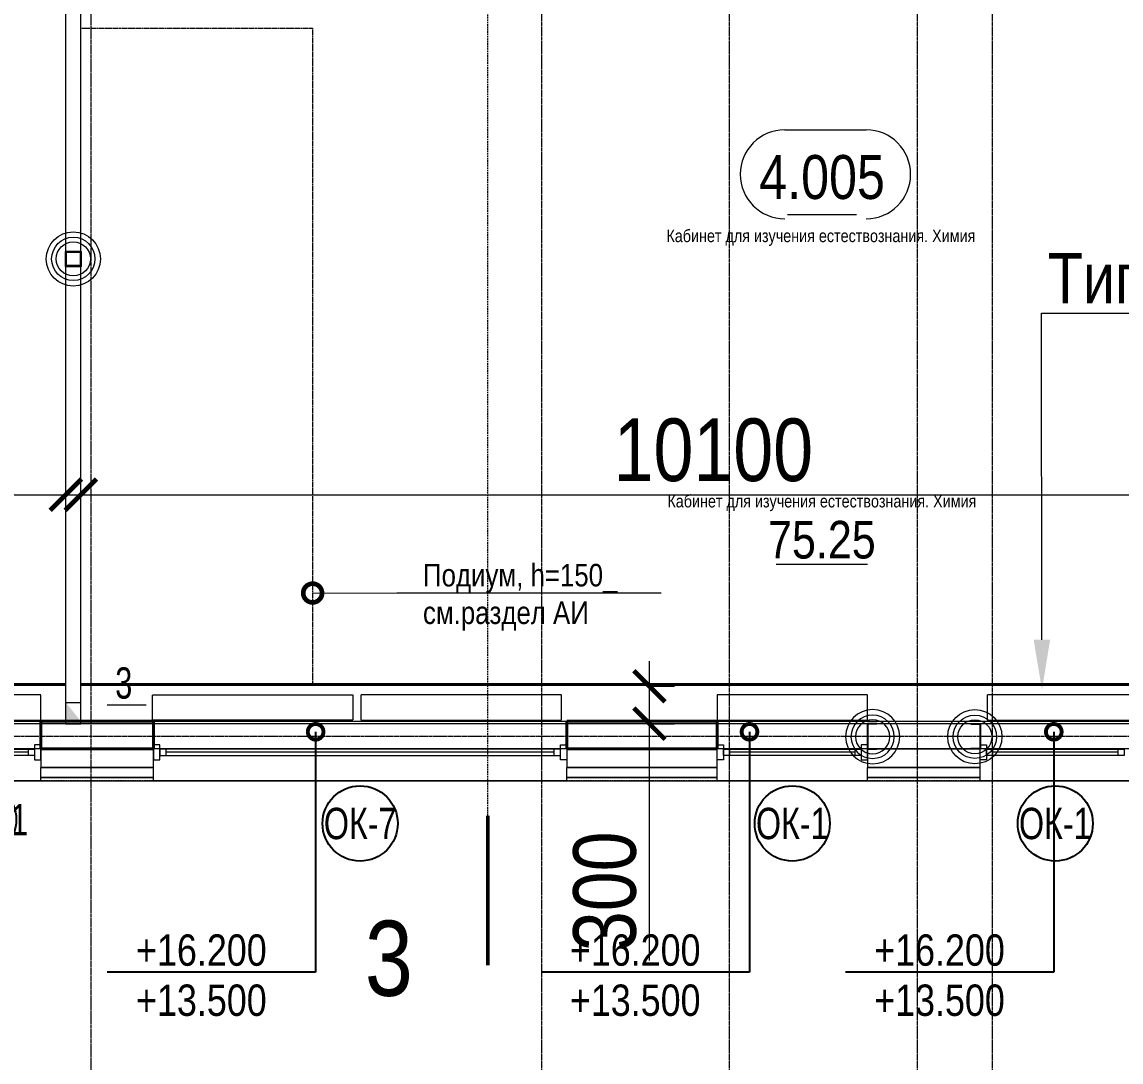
# Model space of a CAD drawing. Header units: millimetres. Extents: x -65509 to 912790, y 446 to 713294.
# Drawn here: x 447551 to 456326, y 503684 to 511984 of the extents above; entities that cross this region are included whole.
import ezdxf
from ezdxf import colors
from ezdxf.entities.mleader import LeaderData, LeaderLine
from ezdxf.enums import TextEntityAlignment as Align
from ezdxf.math import Vec2, Vec3

# ---------------------------------------------------------------- set-up
doc = ezdxf.new("R2010")
doc.units = ezdxf.units.MM
for name, pattern in [('CENTER2', [28.575, 19.05, -3.175, 3.175, -3.175]), ('DASHED', [19.05, 12.7, -6.35]), ('HIDDEN2', [4.7625, 3.175, -1.5875])]:
    doc.linetypes.add(name, pattern=pattern)
doc.layers.get('Defpoints').update_dxf_attribs({"color": 250})
for name, color, linetype, lineweight in [('A-AREA', 250, 'Continuous', 15), ('A-Wall_Материал_Газоблок_Контур', 250, 'Continuous', 0), ('АР_Area', 250, 'Continuous', 5), ('АР_Колонны', 250, 'Continuous', 30), ('АР_Окна', 250, 'Continuous', 5), ('АР_Окна марка', 250, 'Continuous', 9), ('АР_Отв. марка', 250, 'Continuous', 9), ('АР_площадь пом', 250, 'Continuous', 5), ('АР_Размеры обшивки', 250, 'Continuous', 5), ('АР_Разрезы марка', 7, 'Continuous', 13), ('АР_Стены ЖБ', 250, 'Continuous', 35), ('АР_Стены кирпич', 250, 'Continuous', 20), ('АР_Стены ПЕНОблок', 250, 'Continuous', 20), ('АР_Тонкая', 250, 'Continuous', 5), ('АР_Утеплитель', 250, 'Continuous', 0), ('КМ_Фахверки', 250, 'Continuous', 25), ('Марка окна', 250, 'Continuous', 25), ('ОВ_Отопление', 250, 'Continuous', 5), ('Размеры зашивки ГКЛ', 250, 'Continuous', 0), ('РД_Оси_100', 250, 'Continuous', 0), ('РД_полы_подиумы', 7, 'Continuous', 0)]:
    doc.layers.add(name, color=color, linetype=linetype, lineweight=lineweight)
doc.layers.add('АР_Делит', color=250, linetype='Continuous', lineweight=0, plot=False)
for name, color, linetype, lineweight, true_color in [('АР_Отопительные приборы', 1, 'HIDDEN2', 0, 0xff0000), ('Зашивка радиаторов тип 1 (фанера и МДФ)', 7, 'Continuous', 0, 0x000085), ('Зашивка радиаторов тип 2 (файерборд 2 слоя_керамогранит)', 7, 'Continuous', 0, 0xf40101)]:
    doc.layers.add(name, color=color, linetype=linetype, lineweight=lineweight, true_color=true_color)
doc.styles.add('Arial0', font='arial.ttf')
doc.styles.add('Arial_09', font='ARIALN.TTF', dxfattribs={"width": 0.9})
doc.styles.add('Isocpeur3', font='isocpeur.ttf')
doc.styles.add('style1', font='ARIALN.TTF')
doc.dimstyles.new('Dim200_ареал', dxfattribs={"dimscale": 100, "dimtxt": 5, "dimasz": 2.5, "dimexe": 2, "dimexo": 2, "dimgap": 1, "dimtad": 1, "dimzin": 12, "dimdsep": 46, "dimtxsty": 'style1', "dimblk": 'ARCHTICK', "dimcen": 3, "dimdle": 2, "dimclrd": 256, "dimclre": 256, "dimaunit": 1, "dimadec": 0, "dimazin": 3, "dimtfac": 1, "dimtmove": 1, "dimatfit": 3, "dimldrblk": 'OPEN30', "dimfxl": 5, "dimfxlon": 1, "dimtolj": 1, "dimtzin": 0, "dimlwd": 9, "dimlwe": 9, "dimarcsym": 0})

# ---------------------------------------------------------------- blocks, each defined once
blk = doc.blocks.new('Ф_пеноблок 200')
at = {"layer": 'АР_Делит', "color": 1}
for radius in [216.3, 173, 136.2]:
    blk.add_circle((103.4, -41.9), radius, dxfattribs=at)
at = {"layer": 'КМ_Фахверки'}
blk.add_lwpolyline([(0, -75), (0, 0), (200, 0), (200, -75)], dxfattribs=at)
blk = doc.blocks.new('Ф_крпич 120')
at = {"layer": 'АР_Делит', "color": 1}
for radius in [216.3, 173, 136.2]:
    blk.add_circle((60, -60), radius, dxfattribs=at)
at = {"layer": 'КМ_Фахверки'}
blk.add_lwpolyline([(0, 0), (120, 0), (120, -120), (0, -120)], close=True, dxfattribs=at)
at = {"layer": 'КМ_Фахверки', "lineweight": 5}
blk.add_lwpolyline([(6, -6), (114, -6), (114, -114), (6, -114)], close=True, dxfattribs=at)
blk = doc.blocks.new('_DotSmall')
at = {"color": 0, "linetype": 'ByBlock', "const_width": 0.5}
blk.add_lwpolyline([(-0.0625, 0, 1), (0.0625, 0, 1)], format="xyb", close=True, dxfattribs=at)
blk = doc.blocks.new('СОШ_2200_АР_ОСИ_М100_28.05.24')
at = {"layer": 'АР_Делит', "color": 5, "linetype": 'DASHED'}
blk.add_lwpolyline([(114955, 135155), (114955, -355), (93595.036, -355), (93595.036, 13855), (94145, 13855), (94145, 68320), (66055, 68320), (66055, 13857.73), (83455, 13857.73), (83455, -355), (45245, -355), (45245, 13145), (44695, 13145), (44695, 26755), (45245, 26755), (45245, 68320), (20455, 68320), (20455, 26755), (27955, 26755), (27955, 13145), (-355, 13145), (-355, 100855), (37145, 100855), (37145, 129155)], dxfattribs=at)
at = {"layer": 'РД_Оси_100', "linetype": 'CENTER2'}
for p, q in [((63600, -6155), (63600, 139938.679)), ((65100, -6155), (65100, 139938.679)), ((62100, -6155), (62100, 73302.739)), ((33000, 0), (85055, 0))]:
    blk.add_line(p, q, dxfattribs=at)
for points in [[(58500, 139938.679), (58500, -6155)], [(65700, -6155), (65700, 139938.679)]]:
    blk.add_lwpolyline(points, dxfattribs=at)
blk = doc.blocks.new('Bottom_R_1200')
at = {"layer": 'АР_Отопительные приборы'}
blk.add_lwpolyline([(-600, -100), (600, -100), (600, 100), (-600, 100)], close=True, dxfattribs=at)
blk = doc.blocks.new('Bottom_R_1600')
at = {"layer": 'АР_Отопительные приборы'}
blk.add_lwpolyline([(-800, -100), (800, -100), (800, 100), (-800, 100)], close=True, dxfattribs=at)
blk = doc.blocks.new('Bottom_L_1600')
at = {"layer": 'АР_Отопительные приборы'}
blk.add_lwpolyline([(800, -100), (-800, -100), (-800, 100), (800, 100)], close=True, dxfattribs=at)
blk = doc.blocks.new('_ArchTick')
at = {"color": 0, "linetype": 'ByBlock', "const_width": 0.15}
blk.add_lwpolyline([(-0.5, -0.5), (0.5, 0.5)], dxfattribs=at)
blk = doc.blocks.new('*D714')
at = {"layer": 'Defpoints', "color": 0, "lineweight": 25, "transparency": 16777216}
for p in [(447900.9, 508211), (445110.9, 507933.5), (447900.9, 507946)]:
    blk.add_point(p, dxfattribs=at)
at = {"layer": 'АР_Размеры обшивки', "lineweight": 9, "transparency": 16777216}
for p, q in [((445110.9, 508133.5), (445110.9, 508411)), ((447900.9, 508146), (447900.9, 508411)), ((444910.9, 508211), (448100.9, 508211))]:
    blk.add_line(p, q, dxfattribs=at)
at = {"layer": 'АР_Размеры обшивки', "lineweight": 9, "transparency": 16777216, "xscale": 250, "yscale": 250, "zscale": 250, "rotation": 180}
blk.add_blockref('_ArchTick', (445110.9, 508211), dxfattribs=at)
at = {"layer": 'АР_Размеры обшивки', "lineweight": 9, "transparency": 16777216, "xscale": 250, "yscale": 250, "zscale": 250}
blk.add_blockref('_ArchTick', (447900.9, 508211), dxfattribs=at)
at = {"layer": 'АР_Размеры обшивки', "color": 0, "transparency": 16777216, "insert": (446505.9, 508566.2), "char_height": 500, "attachment_point": 5, "style": 'style1'}
blk.add_mtext('\\A1;2790', dxfattribs=at)
blk = doc.blocks.new('_Open30')
at = {"color": 0, "linetype": 'ByBlock', "lineweight": -2}
for p, q in [((-1, 0.268), (0, 0)), ((0, 0), (-1, -0.268)), ((0, 0), (-1, 0))]:
    blk.add_line(p, q, dxfattribs=at)
blk = doc.blocks.new('*D715')
at = {"layer": 'Defpoints', "color": 0, "lineweight": 25, "transparency": 16777216}
for p in [(458120.9, 508211), (448020.9, 507933.5), (458120.9, 507933.5)]:
    blk.add_point(p, dxfattribs=at)
at = {"layer": 'АР_Размеры обшивки', "lineweight": 9, "transparency": 16777216}
for p, q in [((448020.9, 508133.5), (448020.9, 508411)), ((458120.9, 508133.5), (458120.9, 508411)), ((447820.9, 508211), (458320.9, 508211))]:
    blk.add_line(p, q, dxfattribs=at)
at = {"layer": 'АР_Размеры обшивки', "lineweight": 9, "transparency": 16777216, "xscale": 250, "yscale": 250, "zscale": 250, "rotation": 180}
blk.add_blockref('_ArchTick', (448020.9, 508211), dxfattribs=at)
at = {"layer": 'АР_Размеры обшивки', "lineweight": 9, "transparency": 16777216, "xscale": 250, "yscale": 250, "zscale": 250}
blk.add_blockref('_ArchTick', (458120.9, 508211), dxfattribs=at)
at = {"layer": 'АР_Размеры обшивки', "color": 0, "transparency": 16777216, "insert": (453070.9, 508566.2), "char_height": 500, "attachment_point": 5, "style": 'style1'}
blk.add_mtext('\\A1;10100', dxfattribs=at)
blk = doc.blocks.new('*D791')
at = {"layer": 'Defpoints', "color": 0, "lineweight": 25, "transparency": 16777216}
for p in [(452435.5, 506683.3), (452560.9, 506683.3), (452430.5, 506383.3)]:
    blk.add_point(p, dxfattribs=at)
at = {"layer": 'АР_Размеры обшивки', "lineweight": 9, "transparency": 16777216}
for p, q in [((452560.9, 506183.3), (452560.9, 506883.3)), ((452560.9, 506683.3), (452760.9, 506683.3)), ((452560.9, 506383.3), (452760.9, 506383.3)), ((452560.9, 504494.2), (452560.9, 506383.3))]:
    blk.add_line(p, q, dxfattribs=at)
at = {"layer": 'АР_Размеры обшивки', "lineweight": 9, "transparency": 16777216, "xscale": 250, "yscale": 250, "zscale": 250}
for p, rotation in [((452560.9, 506683.3), 90), ((452560.9, 506383.3), 270)]:
    blk.add_blockref('_ArchTick', p, dxfattribs=dict(at, rotation=rotation))
at = {"layer": 'АР_Размеры обшивки', "color": 0, "transparency": 16777216, "insert": (452205.6, 505046.3), "char_height": 500, "attachment_point": 5, "rotation": 90, "style": 'style1'}
blk.add_mtext('\\A1;300', dxfattribs=at)
blk = doc.blocks.new('MOK-МаркаПомещения1')
at = {"layer": 'A-AREA', "color": 0}
blk.add_line((-3.651, -1.944), (3.649, -1.944), dxfattribs=at)
at = {"layer": 'A-AREA', "color": 0, "style": 'style1'}
blk.add_attdef('АР-ПОМЕЩЕНИЕ:ПЛОЩАДЬ', text='', height=3, dxfattribs=at).set_placement((0, 0), align=Align.MIDDLE)
at = {"layer": 'Defpoints', "style": 'style1', "flags": 8}
blk.add_attdef('АР-ПОМЕЩЕНИЕ:НАИМЕНОВАНИЕ', text='', height=1, dxfattribs=at).set_placement((0, 2.956), align=Align.MIDDLE)
blk = doc.blocks.new('MOK-МаркаПом_овал_ареал')
for p, q in [((-2.986, 3.764), (3.522, 3.764)), ((-2.75, -3), (2.75, -3))]:
    blk.add_line(p, q)
for centre, radius, start, end in [((-2.986, 0.215), 3.55, 90, 270), ((3.522, 0.215), 3.55, 270, 90), ((-7.411, 0), 7.161, 0, 0.00095)]:
    blk.add_arc(centre, radius, start, end)
at = {"color": 0, "style": 'style1'}
blk.add_attdef('АР-ПОМЕЩЕНИЕ:НОМЕР', text='', height=3, dxfattribs=at).set_placement((0.261, 0), align=Align.MIDDLE)
blk = doc.blocks.new('MOK-МаркаПроема инж.')
blk.add_line((-1.328, -1.754), (1.802, -1.754))
at = {"color": 0, "style": 'Arial0', "width": 0.7}
blk.add_attdef('АР-ПРОЕМ:Коробка', text='', height=2.5, dxfattribs=at).set_placement((0, 0), align=Align.MIDDLE)
blk = doc.blocks.new('МОК-Наименование')
at = {"layer": 'Defpoints'}
blk.add_circle((0, 0), 3, dxfattribs=at)
at = {"color": 0, "linetype": 'ByBlock', "lineweight": -2, "style": 'Isocpeur3', "width": 0.8, "flags": 4}
blk.add_attdef('АР-ОКНО:НАИМЕНОВАНИЕ', text='', height=2.5, dxfattribs=at).set_placement((0, 0), align=Align.MIDDLE)

msp = doc.modelspace()

# ---------------------------------------------------------------- hatches: boundary and pattern name
at = {"layer": 'ОВ_Отопление', "linetype": 'Continuous', "lineweight": 5}
for points in [[(447900.882, 506553.318), (447900.882, 506403.318), (447960.882, 506478.318)], [(447900.882, 506403.318), (448020.882, 506403.318), (447960.882, 506478.318)]]:
    msp.add_hatch(color=256, dxfattribs=at).paths.add_polyline_path(points, flags=0)

# ---------------------------------------------------------------- linework, layer by layer
at = {"layer": 'A-Wall_Материал_Газоблок_Контур', "linetype": 'Continuous', "lineweight": 0}
for p, q in [((447700.882, 506383.318), (446500.882, 506383.318)), ((446500.882, 505928.318), (447700.882, 505928.318))]:
    msp.add_line(p, q, dxfattribs=at)
at = {"layer": 'АР_Колонны', "linetype": 'HIDDEN2', "lineweight": 25}
msp.add_line((447700.882, 506183.318), (447700.882, 506403.318), dxfattribs=at)
at = {"layer": 'АР_Колонны', "linetype": 'Continuous', "lineweight": 35}
msp.add_line((447700.882, 506403.318), (447700.882, 506183.318), dxfattribs=at)
at = {"layer": 'АР_Окна', "linetype": 'Continuous', "lineweight": 5}
for p, q in [((447700.882, 506383.318), (446500.882, 506383.318)), ((447600.882, 506155.818), (446600.882, 506155.818)), ((447600.882, 506180.818), (447600.882, 506130.818)), ((456300.882, 506180.818), (456300.882, 506130.818)), ((447700.882, 505928.318), (446500.882, 505928.318))]:
    msp.add_line(p, q, dxfattribs=at)
for points in [[(447650.882, 506180.818), (447650.882, 506130.818), (446550.882, 506130.818), (446550.882, 506180.818)], [(447650.882, 506095.818), (447700.882, 506095.818), (447700.882, 506215.818), (447650.882, 506215.818)]]:
    msp.add_lwpolyline(points, close=True, dxfattribs=at)
at = {"layer": 'АР_Разрезы марка', "lineweight": 50}
msp.add_lwpolyline([(451271.202, 505648.735), (451271.202, 504458.083)], dxfattribs=at)
at = {"layer": 'АР_Разрезы марка'}
msp.add_lwpolyline([(451271.202, 505053.409, 0, 200, 0), (450826.934, 505053.409, 0, 0, 0), (449997.373, 505053.409, 0, 0, 0)], format="xyseb", dxfattribs=at)
at = {"layer": 'АР_Стены ЖБ', "linetype": 'Continuous', "lineweight": 40}
msp.add_line((447700.882, 506403.318), (447700.882, 506183.318), dxfattribs=at)
at = {"layer": 'АР_Стены кирпич', "linetype": 'Continuous', "lineweight": 20}
for p, q in [((447900.882, 506383.317), (447900.882, 512233.318)), ((448020.882, 506383.317), (448020.882, 512233.318)), ((447900.882, 506383.317), (448020.882, 506383.317))]:
    msp.add_line(p, q, dxfattribs=at)
at = {"layer": 'АР_Стены ПЕНОблок', "linetype": 'Continuous', "lineweight": 20}
msp.add_line((447700.882, 506383.318), (447700.882, 506183.318), dxfattribs=at)
at = {"layer": 'АР_Тонкая', "linetype": 'Continuous', "lineweight": 5}
msp.add_line((447700.882, 505928.318), (447700.882, 506033.318), dxfattribs=at)
at = {"layer": 'АР_Утеплитель', "linetype": 'Continuous', "lineweight": 0}
msp.add_line((447700.882, 506183.318), (447700.882, 506033.318), dxfattribs=at)
at = {"layer": 'Зашивка радиаторов тип 1 (фанера и МДФ)', "linetype": 'Continuous', "lineweight": 0}
for p, q in [((448020.882, 506403.318), (448020.882, 506703.318)), ((458120.882, 506703.318), (448020.882, 506703.318)), ((458120.882, 506690.818), (448020.882, 506690.818)), ((448020.882, 506690.818), (458120.882, 506690.818))]:
    msp.add_line(p, q, dxfattribs=at)
at = {"layer": 'Зашивка радиаторов тип 2 (файерборд 2 слоя_керамогранит)', "linetype": 'Continuous', "lineweight": 0}
for p, q in [((447900.882, 506703.315), (445110.882, 506703.318)), ((447900.882, 506690.815), (445110.882, 506690.818)), ((445110.882, 506690.818), (447900.882, 506690.815)), ((447900.882, 506403.315), (447900.882, 506703.315)), ((445110.882, 506403.318), (447900.882, 506403.315))]:
    msp.add_line(p, q, dxfattribs=at)
at = {"layer": 'КМ_Фахверки', "lineweight": 5}
msp.add_lwpolyline([(435451.032, 597333.318), (504300.882, 597333.318), (504300.882, 506183.318), (435100.882, 506183.318), (435100.882, 574808.318), (435451.032, 574808.318), (435451.032, 597333.318)], dxfattribs=at)
at = {"layer": 'ОВ_Отопление', "linetype": 'Continuous', "lineweight": 9}
for p, q in [((447900.882, 506403.318), (447900.882, 506553.318)), ((447900.882, 506553.318), (448020.882, 506553.318)), ((448020.882, 506403.318), (448020.882, 506553.318)), ((447900.882, 506403.318), (448020.882, 506403.318))]:
    msp.add_line(p, q, dxfattribs=at)
at = {"layer": 'РД_полы_подиумы', "linetype": 'DASHED', "ltscale": 0.5}
msp.add_lwpolyline([(448020.882, 511934.582), (449870.882, 511934.582), (449870.882, 506703.318), (448020.882, 506703.318)], close=True, dxfattribs=at)

# ---------------------------------------------------------------- block references
at = {"layer": 'АР_Area', "linetype": 'Continuous', "lineweight": 5}
ref = msp.add_blockref('MOK-МаркаПом_овал_ареал', (453939.059, 510746.838), dxfattribs=dict(at, xscale=100, yscale=100, zscale=100))
ref.add_attrib('АР-ПОМЕЩЕНИЕ:НОМЕР', '4.005', dxfattribs={"layer": '0', "color": 0, "height": 350, "style": 'style1'}).set_placement((453939.059, 510746.838), align=Align.MIDDLE)
ref.add_attrib('АР-ПОМЕЩЕНИЕ:НАИМЕНОВАНИЕ', 'Кабинет для изучения естествознания. Химия', dxfattribs={"layer": 'Defpoints', "color": 2, "height": 100, "style": 'style1'}).set_placement((453929.643, 510265.445), align=Align.MIDDLE)
at = {"layer": 'АР_Окна марка', "linetype": 'Continuous', "lineweight": 9}
ref = msp.add_blockref('МОК-Наименование', (447204.978, 505618.319, -900), dxfattribs=dict(at, xscale=100, yscale=100, zscale=100))
ref.add_attrib('АР-ОКНО:НАИМЕНОВАНИЕ', 'ОК-1.1', dxfattribs={"layer": '0', "color": 0, "linetype": 'ByBlock', "lineweight": -2, "height": 250, "style": 'Arial_09', "width": 0.9}).set_placement((447204.978, 505618.319, -900), align=Align.MIDDLE)
at = {"layer": 'АР_Отв. марка', "linetype": 'Continuous', "lineweight": 9, "xscale": 100, "yscale": 100, "zscale": 100}
msp.add_blockref('MOK-МаркаПроема инж.', (448363.623, 506709.201), dxfattribs=at).add_auto_attribs({'АР-ПРОЕМ:Коробка': '3'})
at = {"layer": 'АР_Отопительные приборы'}
msp.add_blockref('Bottom_R_1200', (447101.11, 506513.318), dxfattribs=at)
at = {"layer": 'АР_площадь пом', "linetype": 'Continuous', "lineweight": 5}
ref = msp.add_blockref('MOK-МаркаПомещения1', (453937.587, 507852.694), dxfattribs=dict(at, xscale=100, yscale=100, zscale=100))
ref.add_attrib('АР-ПОМЕЩЕНИЕ:НАИМЕНОВАНИЕ', 'Кабинет для изучения естествознания. Химия', dxfattribs={"layer": 'Defpoints', "height": 100, "style": 'style1'}).set_placement((453937.587, 508148.257), align=Align.MIDDLE)
ref.add_attrib('АР-ПОМЕЩЕНИЕ:ПЛОЩАДЬ', '75.25', dxfattribs={"layer": 'A-AREA', "color": 0, "height": 300, "style": 'style1'}).set_placement((453937.587, 507852.694), align=Align.MIDDLE)
at = {"layer": 'КМ_Фахверки'}
msp.add_blockref('Ф_крпич 120', (447900.882, 510153.318), dxfattribs=at)
at = {"layer": 'КМ_Фахверки', "xscale": -1, "rotation": 90}
msp.add_blockref('Ф_пеноблок 200', (454300.882, 506383.318), dxfattribs=at)
msp.add_blockref('Ф_пеноблок 200', (454300.882, 506383.318), dxfattribs=at)
at = {"layer": 'КМ_Фахверки', "rotation": 270}
msp.add_blockref('Ф_пеноблок 200', (455200.882, 506383.318), dxfattribs=at)
msp.add_blockref('Ф_пеноблок 200', (455200.882, 506383.318), dxfattribs=at)

# ---------------------------------------------------------------- texts
at = {"layer": 'АР_Разрезы марка', "insert": (450480.279, 504507.854), "char_height": 600, "width": 1999.94, "attachment_point": 5, "style": 'style1'}
msp.add_mtext('3', dxfattribs=at)

# ---------------------------------------------------------------- dimensions: what is measured, and where the dimension line sits
at = {"layer": 'АР_Размеры обшивки'}
for base, p1, p2, picture, middle in [((447900.882, 508210.95), (445110.882, 507933.455), (447900.882, 507945.951), '*D714', (446505.882, 508566.237)), ((458120.882, 508210.953), (448020.882, 507933.455), (458120.882, 507933.455), '*D715', (453070.882, 508566.24))]:
    dim = msp.add_linear_dim(base=base, p1=p1, p2=p2, dimstyle='Dim200_ареал', override={"dimdec": 0}, dxfattribs=at)
    dim.commit()
    dim.dimension.update_dxf_attribs({"geometry": picture, "text_midpoint": middle})

# ---------------------------------------------------------------- leaders
at = {"layer": 'Размеры зашивки ГКЛ'}
ml = msp.add_multileader_mtext('Standard', dxfattribs=at)
ml.set_content('\\pxsm1;Тип 1 ', color=(0, 0, 138), style='style1')
ml.set_leader_properties(color=256, linetype='ByLayer', lineweight=9)
ml.build(insert=Vec2(0, 0))
ml.multileader.update_dxf_attribs({"has_dogleg": 0, "text_left_attachment_type": 6, "text_right_attachment_type": 6, "text_bottom_attachment_type": 10, "dogleg_length": 25, "arrow_head_size": 400})
ctx = ml.context
ctx.base_point, ctx.char_height, ctx.arrow_head_size, ctx.landing_gap_size, ctx.plane_origin = Vec3(455691.231, 509659.206), 400, 400, 50, Vec3(448832.043, 515650.405)
ctx.left_attachment, ctx.right_attachment, ctx.top_attachment = 6, 6, 10
notes = []
notes.append((ctx, [(0, (1, 1, 0), (455666.231, 509659.206), (1, 0), 25, [(1, [(455694.648, 506653.926)], 0, [])])]))
ctx.mtext.insert, ctx.mtext.width, ctx.mtext.defined_height, ctx.mtext.line_spacing_factor, ctx.mtext.flow_direction = Vec3(455741.231, 510139.206), 1668.44707, 600, 0.3, 5
at = {"layer": 'РД_полы_подиумы'}
ml = msp.add_multileader_mtext('Standard', dxfattribs=at)
ml.set_content('\\pxsm1;Подиум, h=150_\\Pсм.раздел АИ', color=256, style='style1')
ml.set_leader_properties(color=256, linetype='ByLayer', lineweight=9)
ml.set_arrow_properties(name='DOTSMALL')
ml.build(insert=Vec2(0, 0))
ml.multileader.update_dxf_attribs({"text_left_attachment_type": 6, "text_right_attachment_type": 6, "text_bottom_attachment_type": 10, "dogleg_length": 25, "arrow_head_size": 300})
ctx = ml.context
ctx.base_point, ctx.char_height, ctx.arrow_head_size, ctx.landing_gap_size, ctx.plane_origin = Vec3(450702.596, 507429.613), 180, 300, 50, Vec3(442090.733, 510458.384)
ctx.left_attachment, ctx.right_attachment, ctx.top_attachment = 6, 6, 10
notes.append((ctx, [(0, (1, 1, 0), (450544.586, 507429.613), (1, 0), 158.01, [(1, [(449871.634, 507426.592)], 0, [])])]))
ctx.mtext.insert, ctx.mtext.width, ctx.mtext.defined_height, ctx.mtext.line_spacing_factor, ctx.mtext.flow_direction = Vec3(450752.596, 507659.586), 2644.91111, 2067.07, 0.3, 5
for ctx, leaders in notes:
    for number, flags, end, landing, length, lines in leaders:
        leader = LeaderData()
        leader.index, (leader.has_last_leader_line, leader.has_dogleg_vector, leader.attachment_direction) = number, flags
        leader.last_leader_point, leader.dogleg_vector, leader.dogleg_length = Vec3(end), Vec3(landing), length
        for number, points, colour, breaks in lines:
            line = LeaderLine()
            line.index, line.vertices, line.color, line.breaks = number, Vec3.list(points), colors.encode_raw_color(colour), breaks
            leader.lines.append(line)
        ctx.leaders.append(leader)

# ---------------------------------------------------------------- next in the draw order: leaders
at = {"layer": 'Марка окна', "lineweight": 0, "ltscale": 20}
ml = msp.add_multileader_mtext('Standard', dxfattribs=at)
ml.set_content('+16.200\\P+13.500', color=256, style='style1')
ml.set_leader_properties(color=256, linetype='ByLayer', lineweight=-1)
ml.set_arrow_properties(name='DOTSMALL')
ml.build(insert=Vec2(0, 0))
ml.multileader.update_dxf_attribs({"text_left_attachment_type": 6, "text_right_attachment_type": 6, "dogleg_length": 200, "arrow_head_size": 250})
ctx = ml.context
ctx.base_point, ctx.char_height, ctx.arrow_head_size, ctx.landing_gap_size, ctx.plane_origin = Vec3(448461.639, 504402.413), 250, 250, 0, Vec3(448215.452, 503717.886)
ctx.left_attachment, ctx.right_attachment = 6, 6
notes = []
notes.append((ctx, [(0, (1, 1, 0), (449895.552, 504402.413), (-1, 0), 420.441, [(0, [(449895.743, 506319.297)], 0, [])])]))
ctx.mtext.insert, ctx.mtext.line_spacing_factor, ctx.mtext.flow_direction = Vec3(448461.639, 504702.413), 0.96, 5
ctx.mtext.has_bg_fill, ctx.mtext.bg_color, ctx.mtext.bg_scale_factor, ctx.mtext.bg_transparency, ctx.mtext.use_window_bg_color = 1, -1027028792, 1.5, 0, 1
ml = msp.add_multileader_mtext('Standard', dxfattribs=at)
ml.set_content('+16.200\\P+13.500', color=256, style='style1')
ml.set_leader_properties(color=256, linetype='ByLayer', lineweight=-1)
ml.set_arrow_properties(name='DOTSMALL')
ml.build(insert=Vec2(0, 0))
ml.multileader.update_dxf_attribs({"text_left_attachment_type": 6, "text_right_attachment_type": 6, "dogleg_length": 200, "arrow_head_size": 250})
ctx = ml.context
ctx.base_point, ctx.char_height, ctx.arrow_head_size, ctx.landing_gap_size, ctx.plane_origin = Vec3(451925.56, 504402.413), 250, 250, 0, Vec3(451679.372, 503717.886)
ctx.left_attachment, ctx.right_attachment = 6, 6
notes.append((ctx, [(0, (1, 1, 0), (453359.472, 504402.413), (-1, 0), 420.441, [(0, [(453359.664, 506319.297)], 0, [])])]))
ctx.mtext.insert, ctx.mtext.line_spacing_factor, ctx.mtext.flow_direction = Vec3(451925.56, 504702.413), 0.96, 5
ctx.mtext.has_bg_fill, ctx.mtext.bg_color, ctx.mtext.bg_scale_factor, ctx.mtext.bg_transparency, ctx.mtext.use_window_bg_color = 1, -1027028792, 1.5, 0, 1
ml = msp.add_multileader_mtext('Standard', dxfattribs=at)
ml.set_content('+16.200\\P+13.500', color=256, style='style1')
ml.set_leader_properties(color=256, linetype='ByLayer', lineweight=-1)
ml.set_arrow_properties(name='DOTSMALL')
ml.build(insert=Vec2(0, 0))
ml.multileader.update_dxf_attribs({"text_left_attachment_type": 6, "text_right_attachment_type": 6, "dogleg_length": 200, "arrow_head_size": 250})
ctx = ml.context
ctx.base_point, ctx.char_height, ctx.arrow_head_size, ctx.landing_gap_size, ctx.plane_origin = Vec3(454354.988, 504402.413), 250, 250, 0, Vec3(454108.801, 503717.886)
ctx.left_attachment, ctx.right_attachment = 6, 6
notes.append((ctx, [(0, (1, 1, 0), (455788.901, 504402.413), (-1, 0), 420.441, [(0, [(455789.092, 506319.297)], 0, [])])]))
ctx.mtext.insert, ctx.mtext.line_spacing_factor, ctx.mtext.flow_direction = Vec3(454354.988, 504702.413), 0.96, 5
ctx.mtext.has_bg_fill, ctx.mtext.bg_color, ctx.mtext.bg_scale_factor, ctx.mtext.bg_transparency, ctx.mtext.use_window_bg_color = 1, -1027028792, 1.5, 0, 1
for ctx, leaders in notes:
    for number, flags, end, landing, length, lines in leaders:
        leader = LeaderData()
        leader.index, (leader.has_last_leader_line, leader.has_dogleg_vector, leader.attachment_direction) = number, flags
        leader.last_leader_point, leader.dogleg_vector, leader.dogleg_length = Vec3(end), Vec3(landing), length
        for number, points, colour, breaks in lines:
            line = LeaderLine()
            line.index, line.vertices, line.color, line.breaks = number, Vec3.list(points), colors.encode_raw_color(colour), breaks
            leader.lines.append(line)
        ctx.leaders.append(leader)

# ---------------------------------------------------------------- next in the draw order: linework, layer by layer
at = {"layer": 'A-Wall_Материал_Газоблок_Контур', "linetype": 'Continuous', "lineweight": 0}
for p, q in [((451900.882, 506383.318), (448600.882, 506383.318)), ((454300.882, 506383.318), (453100.882, 506383.318)), ((456400.882, 506383.318), (455200.882, 506383.318)), ((448600.882, 505928.318), (451900.882, 505928.318)), ((453100.882, 505928.318), (454300.882, 505928.318)), ((455200.882, 505928.318), (456400.882, 505928.318))]:
    msp.add_line(p, q, dxfattribs=at)
at = {"layer": 'АР_Колонны', "linetype": 'HIDDEN2', "lineweight": 25}
for p, q in [((447700.882, 506403.318), (448600.882, 506403.318)), ((448600.882, 506403.318), (448600.882, 506183.318)), ((451900.882, 506403.318), (453100.882, 506403.318)), ((451900.882, 506183.318), (451900.882, 506403.318)), ((453100.882, 506403.318), (453100.882, 506183.318)), ((448600.882, 506183.318), (447700.882, 506183.318)), ((453100.882, 506183.318), (451900.882, 506183.318))]:
    msp.add_line(p, q, dxfattribs=at)
at = {"layer": 'АР_Колонны', "linetype": 'Continuous', "lineweight": 35}
for p, q in [((448600.882, 506403.318), (447700.882, 506403.318)), ((448600.882, 506183.318), (448600.882, 506403.318)), ((451900.882, 506403.318), (451900.882, 506183.318)), ((453100.882, 506403.318), (451900.882, 506403.318)), ((453100.882, 506183.318), (453100.882, 506403.318)), ((447700.882, 506183.318), (448600.882, 506183.318)), ((451900.882, 506183.318), (453100.882, 506183.318))]:
    msp.add_line(p, q, dxfattribs=at)
at = {"layer": 'АР_Окна', "linetype": 'Continuous', "lineweight": 5}
for p, q in [((451900.882, 506383.318), (448600.882, 506383.318)), ((454300.882, 506383.318), (453100.882, 506383.318)), ((456400.882, 506383.318), (455200.882, 506383.318)), ((448700.882, 506130.818), (448700.882, 506180.818)), ((451800.882, 506155.818), (448700.882, 506155.818)), ((451800.882, 506130.818), (451800.882, 506180.818)), ((453200.882, 506180.818), (453200.882, 506130.818)), ((454200.882, 506155.818), (453200.882, 506155.818)), ((454200.882, 506180.818), (454200.882, 506130.818)), ((455300.882, 506180.818), (455300.882, 506130.818)), ((456300.882, 506155.818), (455300.882, 506155.818)), ((451900.882, 505928.318), (448600.882, 505928.318)), ((454300.882, 505928.318), (453100.882, 505928.318)), ((456400.882, 505928.318), (455200.882, 505928.318))]:
    msp.add_line(p, q, dxfattribs=at)
for points in [[(448650.882, 506215.818), (448600.882, 506215.818), (448600.882, 506095.818), (448650.882, 506095.818)], [(451850.882, 506130.818), (451850.882, 506180.818), (448650.882, 506180.818), (448650.882, 506130.818)], [(451850.882, 506215.818), (451900.882, 506215.818), (451900.882, 506095.818), (451850.882, 506095.818)], [(453150.882, 506095.818), (453100.882, 506095.818), (453100.882, 506215.818), (453150.882, 506215.818)], [(454250.882, 506180.818), (454250.882, 506130.818), (453150.882, 506130.818), (453150.882, 506180.818)], [(454250.882, 506095.818), (454300.882, 506095.818), (454300.882, 506215.818), (454250.882, 506215.818)], [(455250.882, 506095.818), (455200.882, 506095.818), (455200.882, 506215.818), (455250.882, 506215.818)], [(456350.882, 506180.818), (456350.882, 506130.818), (455250.882, 506130.818), (455250.882, 506180.818)]]:
    msp.add_lwpolyline(points, close=True, dxfattribs=at)
at = {"layer": 'АР_Разрезы марка', "linetype": 'DASHED', "lineweight": 0}
msp.add_lwpolyline([(451271.202, 505648.735), (451271.202, 572741.817), (452665.995, 572741.817), (452665.995, 609884.305), (445258.35, 609884.305), (445258.35, 640101.121)], dxfattribs=at)
at = {"layer": 'АР_Стены ЖБ', "linetype": 'Continuous', "lineweight": 40}
for p, q in [((448600.882, 506403.318), (447700.882, 506403.318)), ((448600.882, 506183.318), (448600.882, 506403.318)), ((451900.882, 506403.318), (451900.882, 506183.318)), ((453100.882, 506403.318), (451900.882, 506403.318)), ((453100.882, 506183.318), (453100.882, 506403.318)), ((447700.882, 506183.318), (448600.882, 506183.318)), ((451900.882, 506183.318), (453100.882, 506183.318))]:
    msp.add_line(p, q, dxfattribs=at)
at = {"layer": 'АР_Стены ПЕНОблок', "linetype": 'Continuous', "lineweight": 20}
for p, q in [((448600.882, 506383.318), (447700.882, 506383.318)), ((448600.882, 506183.318), (448600.882, 506383.318)), ((453100.882, 506383.318), (451900.882, 506383.318)), ((451900.882, 506383.318), (451900.882, 506183.318)), ((453100.882, 506183.318), (453100.882, 506383.318)), ((455200.882, 506383.318), (454300.882, 506383.318)), ((454300.882, 506383.318), (454300.882, 506183.318)), ((455200.882, 506183.318), (455200.882, 506383.318)), ((447700.882, 506183.318), (448600.882, 506183.318)), ((451900.882, 506183.318), (453100.882, 506183.318)), ((454300.882, 506183.318), (455200.882, 506183.318))]:
    msp.add_line(p, q, dxfattribs=at)
at = {"layer": 'АР_Тонкая', "linetype": 'Continuous', "lineweight": 5}
for p, q in [((448600.882, 506033.318), (447700.882, 506033.318)), ((448600.882, 505928.318), (448600.882, 506033.318)), ((453100.882, 506033.318), (451900.882, 506033.318)), ((451900.882, 505928.318), (451900.882, 506033.318)), ((453100.882, 505928.318), (453100.882, 506033.318)), ((455200.882, 506033.318), (454300.882, 506033.318)), ((454300.882, 505928.318), (454300.882, 506033.318)), ((455200.882, 505928.318), (455200.882, 506033.318)), ((447700.882, 505953.318), (448600.882, 505953.318)), ((448600.882, 505953.318), (447700.882, 505953.318)), ((447700.882, 505928.318), (448600.882, 505928.318)), ((451900.882, 505953.318), (453100.882, 505953.318)), ((453100.882, 505953.318), (451900.882, 505953.318)), ((451900.882, 505928.318), (453100.882, 505928.318)), ((454300.882, 505953.318), (455200.882, 505953.318)), ((455200.882, 505953.318), (454300.882, 505953.318)), ((454300.882, 505928.318), (455200.882, 505928.318))]:
    msp.add_line(p, q, dxfattribs=at)
at = {"layer": 'АР_Утеплитель', "linetype": 'Continuous', "lineweight": 0}
for p, q in [((448600.882, 506183.318), (447700.882, 506183.318)), ((448600.882, 506033.318), (448600.882, 506183.318)), ((453100.882, 506183.318), (451900.882, 506183.318)), ((451900.882, 506183.318), (451900.882, 506033.318)), ((453100.882, 506033.318), (453100.882, 506183.318)), ((455200.882, 506183.318), (454300.882, 506183.318)), ((454300.882, 506183.318), (454300.882, 506033.318)), ((455200.882, 506033.318), (455200.882, 506183.318)), ((447700.882, 506033.318), (448600.882, 506033.318)), ((451900.882, 506033.318), (453100.882, 506033.318)), ((454300.882, 506033.318), (455200.882, 506033.318))]:
    msp.add_line(p, q, dxfattribs=at)
at = {"layer": 'Зашивка радиаторов тип 1 (фанера и МДФ)', "linetype": 'Continuous', "lineweight": 0}
msp.add_line((448020.882, 506403.318), (458120.882, 506403.318), dxfattribs=at)

# ---------------------------------------------------------------- next in the draw order: block references
at = {"layer": 'АР_Окна марка', "linetype": 'Continuous', "lineweight": 9}
ref = msp.add_blockref('МОК-Наименование', (450250.882, 505587.894, -900), dxfattribs=dict(at, xscale=100, yscale=100, zscale=100))
ref.add_attrib('АР-ОКНО:НАИМЕНОВАНИЕ', 'ОК-7', dxfattribs={"layer": '0', "color": 0, "linetype": 'ByBlock', "lineweight": -2, "height": 250, "style": 'Arial_09', "width": 0.9}).set_placement((450250.882, 505587.894, -900), align=Align.MIDDLE)
ref = msp.add_blockref('МОК-Наименование', (453700.882, 505587.894, -900), dxfattribs=dict(at, xscale=100, yscale=100, zscale=100))
ref.add_attrib('АР-ОКНО:НАИМЕНОВАНИЕ', 'ОК-1', dxfattribs={"layer": '0', "color": 0, "linetype": 'ByBlock', "lineweight": -2, "height": 250, "style": 'Arial_09', "width": 0.9}).set_placement((453700.882, 505587.894, -900), align=Align.MIDDLE)
ref = msp.add_blockref('МОК-Наименование', (455800.882, 505587.894, -900), dxfattribs=dict(at, xscale=100, yscale=100, zscale=100))
ref.add_attrib('АР-ОКНО:НАИМЕНОВАНИЕ', 'ОК-1', dxfattribs={"layer": '0', "color": 0, "linetype": 'ByBlock', "lineweight": -2, "height": 250, "style": 'Arial_09', "width": 0.9}).set_placement((455800.882, 505587.894, -900), align=Align.MIDDLE)
at = {"layer": 'АР_Отопительные приборы'}
for name, p in [('Bottom_L_1600', (449392.184, 506513.318)), ('Bottom_R_1600', (451057.417, 506513.318)), ('Bottom_R_1200', (453701.11, 506513.318)), ('Bottom_R_1200', (455857.637, 506513.318))]:
    msp.add_blockref(name, p, dxfattribs=at)
at = {"layer": 'РД_Оси_100'}
msp.add_blockref('СОШ_2200_АР_ОСИ_М100_28.05.24', (389600.882, 506283.318), dxfattribs=at)

# ---------------------------------------------------------------- next in the draw order: dimensions: what is measured, and where the dimension line sits
at = {"layer": 'АР_Размеры обшивки'}
dim = msp.add_linear_dim(base=(452560.882, 506683.318), p1=(452430.466, 506383.318), p2=(452435.466, 506683.318), angle=90, dimstyle='Dim200_ареал', override={"dimdec": 0}, dxfattribs=at)
dim.commit()
dim.dimension.update_dxf_attribs({"geometry": '*D791', "text_midpoint": (452552.466, 505046.266), "dimtype": 160})

doc.saveas('drawing.dxf')
